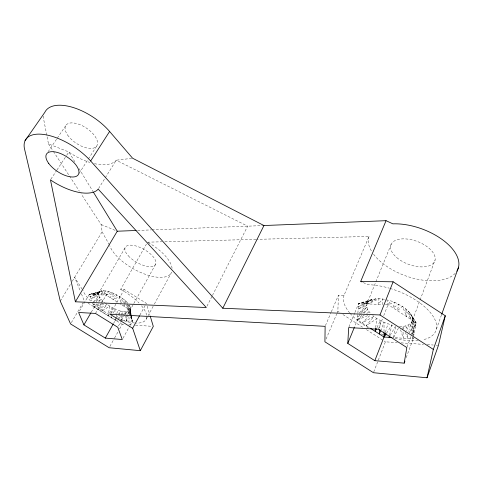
<?xml version="1.0" encoding="UTF-8"?>
<svg xmlns="http://www.w3.org/2000/svg" width="483" height="483" viewBox="0 0 483 483"><rect width="100%" height="100%" fill="white"/><g stroke="black" fill="none" stroke-linecap="round" stroke-linejoin="round"><path stroke-width="0.36" stroke-dasharray="2.42 1.81" d="M384.021 331.918L384.039 322.439L376.897 318.665L372.785 315.556M125.707 316.075L126.564 320.96L126.896 311.837L129.595 310.798L130.283 309.838L155.671 264.153M128.194 305.184L128.061 308.776L130.199 315.115M336.965 313.376L337.846 311.293L338.432 295.252L344.011 295.403L369.024 236.441L256.763 239.345M111.688 316.48L111.603 317.935L112.116 316.576M111.869 313.564L112.225 307.731L105.342 303.185M124.264 304.942L124.173 306.349L123.853 304.99M124.306 304.242L124.572 300.021L119.645 296.441L111.283 292.324L106.085 290.917L101.955 290.796L89.192 294.479L78.989 311.843M357.782 314.596L357.396 319.921L354.287 327.516M357.879 313.244L358.579 303.632L372.659 299.321L379.052 298.675L382.814 298.995L390.88 300.891L394.925 302.406L402.393 306.343L408.244 311.046L410.321 313.497L416.05 322.771L413.768 335.45M379.765 328.078L380.332 320.67L376.776 328.005M125.043 247.857L98.792 292.976C98.284 297.111 102.07 300.185 104.769 302.738M131.201 315.628L130.223 307.158L129.468 305.522L128.822 311.04L128.363 305.208M375.671 327.613L376.897 318.665L366.289 325.633L373.83 316.48L362.123 322.958L369.616 315.725M131.273 316.329L131.557 319.136L130.283 309.838L130.501 308.613L130.833 315.767M413.406 337.454L413.158 338.843L393.567 337.623L395.565 326.58M126.564 320.96L127.723 315.121M127.868 314.391L128.448 311.475L130.096 315.689M121.903 315.767L120.913 320.603L123.099 315.912M122.042 315.079L122.748 311.626L126.896 311.837M118.444 319.716L119.21 316.105M119.367 315.387L120.285 311.052L112.225 307.731L108.307 315.888L109.569 306.198L101.261 311.517L107.063 304.513L97.958 309.464L103.724 303.777M344.011 295.403L343.383 298.222L343.872 302.509A49.314 22.997 21.5 0 0 349.601 312.797M389.558 335.172L391.834 325.065L384.039 322.439L380.978 329.925M115.998 317.379L115.334 320.259L113.547 323.441M116.168 316.661L116.663 314.505M116.832 313.787L117.659 310.195M369.024 236.441L368.288 239.459L368.595 243.975A47.437 24.844 20.2 0 0 371.838 251.703M391.176 244.265L367.171 303.191C365.504 307.285 368.487 311.36 371.222 314.173M385.446 332.195L387.909 323.918M436.384 329.177L441.42 315.085M406.227 357.583L413.158 338.843L412.893 337.406M407.097 346.866L411.444 335.16M411.703 334.471L416.05 322.771L410.321 313.497M399.393 326.236C405.418 327.383 415.501 323.519 411.739 315.912L415.525 325.687L412.464 318.212L415.066 328.235L412.476 320.326L414.1 333.59L411.776 322.191L419.908 300.486M420.095 299.973L435.08 259.963M113.402 313.165L114.948 309.078L115.099 313.552M373.739 372.013L385.398 341.831L397.358 342.628M378.364 329.237L382.675 318.303M383.75 315.568L388.054 304.634L390.88 300.891M348.974 326.894L354.625 313.213M354.908 312.525L358.579 303.632L372.659 299.321L363.687 303.807L375.635 298.79L368.233 303.958L379.052 298.675L378.056 304.296L382.814 298.995L382.723 304.453L358.579 303.632L368.366 301.561L370.213 300.257M326.091 339.03L336.669 314.071M325.427 325.645L331.042 312.525M331.338 311.831L338.432 295.252M123.413 315.242L124.976 311.891L125.586 315.375M119.247 318.551L120.521 316.033M120.841 315.405L122.748 311.626L120.285 311.052L118.166 314.994M206.984 306.18L212.109 296.097M212.454 295.421L247.646 226.177L116.234 160.211L114.743 161.714A43.198 21.264 33.6 0 1 93.907 163.532M393.567 337.623L398.366 328.241M116.041 318.943L115.334 320.259L94.209 307.134L92.561 302.974M116.397 318.285L117.81 315.653M146.198 319.13L147.617 316.51M147.973 315.852L154.023 304.701M154.379 304.042L171.459 272.551A35.265 15.106 29.6 0 1 140.535 272.406A35.265 15.106 29.6 0 1 109.683 245.461M139.865 315.158L146.343 303.33L124.228 289.48L120.641 289.383L146.391 244.138M122.99 338.221L129.788 325.868M130.144 325.216L132.294 321.316L130.283 309.838M109.883 346.444L114.223 338.631M114.58 337.985L118.196 331.477M119.645 328.875L122.175 324.322L124.397 324.467M118.468 325.983L121.311 320.887M121.668 320.247L124.862 314.511M125.218 313.872L128.061 308.776L126.6 301.893L124.572 300.021L128.061 308.776L121.891 304.924M110.522 313.654L116.451 303.203M116.82 302.545L124.228 289.48M95.477 313.431L100.959 303.928M101.321 303.294L108.59 291.466L103.03 294.95L106.085 290.917L100.367 294.859L103.851 290.694L94.74 294.666L101.955 290.796L92.132 294.582L100.458 291.225L99.389 291.961L89.192 294.479L91.728 300.879M390.173 335.425L395.329 326.484M91.269 312.205L94.209 307.134L96.968 303.922M71.345 322.656L83.474 302.038M93.557 301.857L99.027 295.717L90.889 298.76L98.671 294.244L90.098 296.761L98.792 292.976L99.389 291.961M60.278 301.132L70.76 283.762M72.311 281.191L102.094 231.816L101.146 224.541L80.987 193.671M98.598 188.497L116.234 160.211L132.62 158.237M79.109 173.391L87.972 159.619M88.371 158.998L96.835 145.854M386.478 333.246L391.834 325.065L394.412 325.584M50.866 179.217L56.589 170.553M56.994 169.938L66.394 155.707M66.805 155.085L68.852 151.994L70.983 153.485A43.198 21.264 33.6 0 0 89.82 162.421M48.065 151.801L56.849 138.784M57.266 138.168L65.64 125.773M367.171 303.191L368.366 301.561L358.362 306.584L367.171 303.191L358.175 309.168L366.651 305.093L358.766 313.539M94.263 303.849L93.334 304.93L95.127 303.59M96.129 301.682L99.854 297.353L93.122 302.545M98.81 301.784L101.11 299.11L97.524 301.797M360.674 313.805L357.601 317.102L359.968 315.308M361.187 313.256L366.82 307.206L359.479 313.207M362.015 315.218L357.396 319.921L370.727 328.488M364.067 313.129L367.66 309.47L362.335 313.509M98.773 303.819L94.209 307.134L104.111 303.016M101.629 301.748L102.77 300.921M364.194 315.224L357.396 319.921L369.145 315.037M366.669 313.521L369.139 311.813M111.283 292.324L106.067 295.053L89.192 294.479L98.792 292.976M137.607 230.433L151.173 229.908M151.928 229.878L263.211 225.567M147.508 242.17L161.829 241.802M164.842 241.723L256.008 239.363M385.386 304.544L388.054 304.634L394.925 302.406L393.029 307.858L398.801 304.242L397.412 310.696L402.393 306.343L406.746 316.739L405.575 308.637L411.111 319.565L408.244 311.046L416.05 322.771L388.054 304.634L386.98 300.438M117.55 320.392L115.334 320.259L115.28 318.768M122.326 320.694L132.294 321.316L131.032 316.407M128.846 324.763L132.553 325.011M135.518 325.21L151.825 326.291M401.089 342.876L423.506 344.367M427.244 344.62L433.221 345.013M436.209 345.212L437.701 345.315M43.76 116.065A43.198 21.264 33.6 0 0 43.856 120.315L48.481 143.892L68.852 151.994L75.094 162.216M101.146 224.541L116.584 230.94M363.313 282.567L367.829 284.704A49.314 22.997 21.5 0 1 389.364 288.212M120.641 289.383L124.759 291.768A36.328 13.729 29.5 0 1 139.038 303.028M148.082 242.502L151.499 244.495A35.265 15.106 29.6 0 1 172.123 269.912M88.027 303.107L122.175 324.322M117.079 301.923L106.067 295.053L114.085 293.465L109.973 297.492L116.904 294.853L113.414 299.635L119.645 296.441L120.744 304.212L122.235 298.18L123.69 304.308M337.846 311.293L339.114 312.109M342.918 314.554L362.576 327.178M366.38 329.617L383.496 340.612M384.13 341.022L385.398 341.831M126.6 301.893L127.838 303.282M48.481 143.892L53.009 150.823M53.42 151.451L69.051 175.395M69.461 176.023L79.339 191.147M82.17 289.275L74.642 277.327L80.281 291.104M79.001 168.603L93.05 191.606M409.868 332.968L405.847 325.79L406.644 330.74M412.059 336.886L413.158 338.843L412.681 337.454M102.094 231.816L109.321 244.815M403.939 328.947L402.816 326.218L402.961 329.967M405.352 332.364L407.887 338.517L407.097 333.566M81.41 293.857L84.235 300.746M130.374 316.395L132.294 321.316L130.905 317.198M408.407 324.956L411.492 333.982M400.534 329.762L403.275 338.227L402.985 330.722M147.212 306.21L150.044 315.58M413.466 335.341L410.405 323.749L412.766 336.687M129.595 310.798L130.851 315.707M411.776 322.191L413.557 335.335M128.448 311.475L128.816 315.93M128.876 316.673L129.239 321.123M130.808 315.761L130.223 307.158L129.492 313.02L129.468 305.522M390.071 288.423A49.314 22.997 21.5 0 1 433.293 316.6A49.314 22.997 21.5 0 1 422.293 339.917M418.236 340.515A49.314 22.997 21.5 0 1 394.689 338.317M386.177 335.812A49.314 22.997 21.5 0 1 384.063 335.063M383.357 334.804A49.314 22.997 21.5 0 1 379.179 333.137M368.601 327.933A49.314 22.997 21.5 0 1 350.042 313.316M455.276 273.257A47.437 24.844 20.2 0 1 414.963 278.655A47.437 24.844 20.2 0 1 373.039 253.503M141.507 305.757A36.328 13.729 29.5 0 1 136.556 323.097M134.576 323A36.328 13.729 29.5 0 1 120.466 319.541M109.611 314.602A36.328 13.729 29.5 0 1 93.648 303.747M90.671 301.012A36.328 13.729 29.5 0 1 82.961 290.531M67.614 135.059A18.559 9.129 33.6 0 0 95.755 147.031A18.559 9.129 33.6 0 0 80.576 124.928A18.559 9.129 33.6 0 0 67.614 135.059M128.321 255.839A17.376 7.438 29.6 0 0 154.922 265.215A17.376 7.438 29.6 0 0 137.951 246.608A17.376 7.438 29.6 0 0 128.321 255.839M396.791 257.62A23.371 12.232 20.2 0 0 434.332 261.973A23.371 12.232 20.2 0 0 407.501 239.079A23.371 12.232 20.2 0 0 396.791 257.62"/><path stroke-width="0.72" d="M384.021 332.648L384.009 337.025L374.826 360.68L347.784 343.407L348.696 327.583L378.364 329.237L406.837 347.555L404.174 363.138L374.826 360.68M379.65 329.563L379.312 334.007L380.978 329.925M375.569 328.355L375.164 331.338L376.456 328.669M433.329 349.414L379.976 314.97L222.802 308.239L90.659 161.002A44.08 20.286 33.2 0 0 46.247 134.872A44.08 20.286 33.2 0 0 24.392 148.384L60.278 301.132L70.59 323.942L109.158 347.742L140.299 350.682L132.662 328.301L110.154 314.312L325.137 326.339L324.914 341.801L373.468 372.719L427.02 377.778L433.329 349.414L445.272 315.761L393.126 281.788L360.735 281.348L386.05 220.683L392.89 223.846A47.437 24.844 20.2 0 1 442.778 239.948A47.437 24.844 20.2 0 1 456.852 271.211M389.069 337.339L389.395 335.896M445.272 315.761L438.449 345.363L427.02 377.778M385.241 332.884L384.009 337.025L392.063 337.526M441.673 314.379L458.554 267.165M404.174 363.138L404.941 361.055M379.976 314.97L393.126 281.788M347.784 343.407L354.287 327.516M222.802 308.239L263.953 225.537L386.05 220.683M140.299 350.682L153.304 326.393L150.261 316.305M132.662 328.301L139.502 315.816M105.318 338.1L122.271 339.525L117.761 327.257L95.477 313.431L78.614 312.489L83.921 324.884L105.318 338.1L113.185 324.081M83.921 324.884L90.901 312.839M75.378 301.79L50.455 179.839L52.641 181.348A44.08 20.286 33.2 0 0 96.757 190.537L98.206 189.125L206.301 307.526L75.378 301.79L117.254 231.218L136.097 230.488M90.659 161.002L109.599 131.461A43.198 21.264 33.6 0 0 72.359 107.262A43.198 21.264 33.6 0 0 44.804 112.364L25.074 140.68M386.068 333.88L384.009 337.025L370.727 328.488M360.735 281.348L362.027 281.957M263.953 225.537L132.62 158.237L109.599 131.461M93.442 192.246L117.254 231.218M48.668 163.351A18.934 8.706 33.2 0 0 77.262 175.764A18.934 8.706 33.2 0 0 61.341 153.872A18.934 8.706 33.2 0 0 48.668 163.351"/></g></svg>
